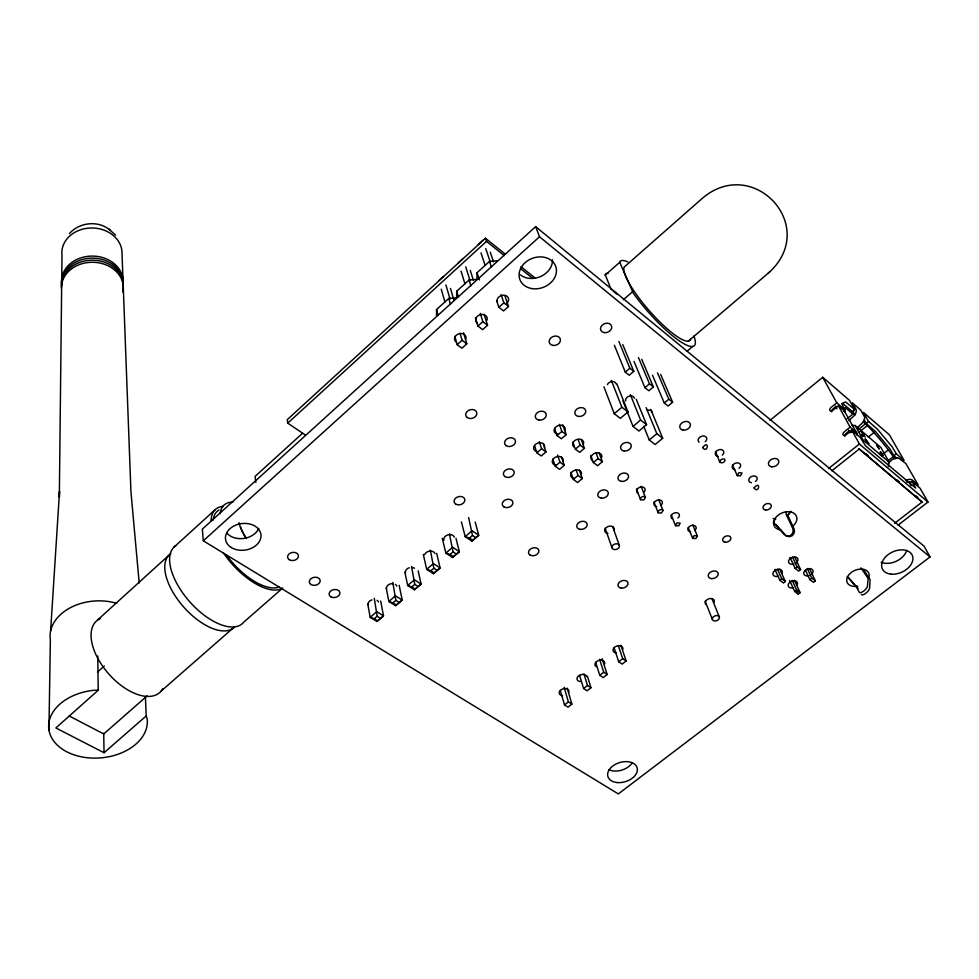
<?xml version="1.0" encoding="UTF-8"?>
<svg xmlns="http://www.w3.org/2000/svg" width="979" height="979" viewBox="0 0 979 979"><rect width="100%" height="100%" fill="white"/><g stroke="black" fill="none" stroke-linecap="round" stroke-linejoin="round"><path stroke-width="1.47" d="M59.327 497.002L61.616 290.31A30.949 25.356 0.2 0 1 93.397 262.286A30.949 25.356 0.2 0 1 122.864 292.023M436.487 316.058L436.561 309.548L448.749 298.46L456.593 297.812L456.716 291.216L469.027 280.018L476.895 279.382L477.067 272.713L489.5 261.405L497.393 260.781M48.95 730.004L50.357 639.74A46.821 33.457 -4.2 0 1 69.595 608.13A46.821 33.457 -4.2 0 1 116.66 603.333M59.352 497.099L59.535 491.372L50.614 630.941M693.927 336.115A56.17 12.311 48.8 0 1 678.214 340.105A56.17 12.311 48.8 0 1 633.205 293.039L619.621 261.956A56.17 12.311 48.8 0 1 627.833 261.895M862.805 436.071L861.887 434.541M611.3 289.796L605.193 274.671A55.987 12.813 48.8 0 1 608.253 273.104M888.32 466.604L889.189 462.21L880.892 447.476L855.108 425.473L852.06 425.437M773.373 522.113L784.326 534.718A5.531 5.115 -74.4 0 0 792.66 528.134L786.296 514.673L785.929 512.127M367.737 603.884L370.197 617.296L376.927 621.457L383.511 615.889L380.647 601.02M386.228 588.122L388.859 601.449L395.565 605.683L402.21 600.054L399.163 585.271M404.878 572.213L407.68 585.466L414.374 589.75L421.08 584.084L418.168 570.855M423.307 554.42L426.685 569.337L433.354 573.682L440.122 567.955L436.683 553.355M442.275 538.23L445.849 553.062L452.506 557.467L459.335 551.691L456.006 538.364M461.427 521.893L465.209 536.627L471.829 541.106L478.731 535.268L475.207 522.04M773.985 521.109L775.221 519.103A12.886 2.386 42.6 0 0 775.295 518.589M790.359 511.638L787.691 515.211L793.981 528.587A5.519 5.115 -74.5 0 1 787.018 536.198M688.335 341.108L769.665 271.954C819.154 225.635 753.035 155.061 702.408 198.26L624.259 267.022A49.268 10.793 48.8 0 0 652.479 314.271A49.268 10.793 48.8 0 0 690.489 339.285M922.071 502.08L858.926 448.725L922.12 502.031L894.671 523.263M438.812 280.679L443.426 276.445M458.441 262.702L463.116 258.432M478.266 244.542L482.977 240.234M505.568 254.356L485.437 238.227L287.214 419.697L287.74 423.136L305.35 435.006M69.399 233.589C79.519 222.049 98.916 220.079 110.456 230.493M287.74 423.136L486.49 241.372L485.437 238.227M173.87 547.249L214.952 509.875M302.487 433.318L255.066 476.406L255.8 482.366M168.853 555.264L95.918 621.53A47.751 25.931 48.6 0 0 112.267 677.713A47.751 25.931 48.6 0 0 162.783 688.739M535.66 226.626L202.323 529.137L203.302 540.812L618.324 793.92L930.05 556.916L924.078 546.16L535.66 226.626L539.515 236.759L930.05 556.916M203.302 540.812L539.515 236.759M463.532 332.774L466.787 343.825L461.917 348.181L457.193 344.645L462.076 340.276L460.057 333.374M484.103 314.308L487.554 325.248L482.635 329.654L477.923 326.056L482.855 321.65L480.297 313.439M504.883 295.658L508.517 306.488L503.549 310.943L498.862 307.296L503.842 302.829L501.138 294.716M97.545 672.022L104.263 666.001M97.765 655.967L98.218 690.256L55.876 727.96L104.043 752.741L146.214 715.943L145.406 696.583M605.132 275.16L619.572 262.433M147.119 695.885L103.737 733.956L69.325 716.028M161.217 691.015L234.103 627.196M282.209 588.501L243.869 622.044A51.3 25.026 48.5 0 1 189.828 601.889A51.3 25.026 48.5 0 1 175.902 545.597M623.305 299.794L632.422 291.84M622.754 344.571L633.792 371.347L629.24 375.251L625.275 372.106L629.84 368.202L618.863 341.438M543.161 443.365L545.976 451.931L541.228 455.981L536.859 452.8L541.607 448.737L539.282 441.602M562.741 424.776L566.18 434.7L561.383 438.788L557.039 435.557L561.836 431.458L559.401 424.372M687.013 351.265L692.691 346.444M616.77 383.682L627.955 411.926L620.343 418.376L614.274 413.701L621.898 407.24L611.361 380.427M641.71 359.269L653.385 386.925L648.844 390.768L644.941 387.684L649.493 383.829L638.455 357.568M376.927 621.457L383.511 615.889L376.793 611.691L370.197 617.296L374.247 618.728L377.172 616.244L374.272 598.316M395.565 605.683L402.21 600.054L395.504 595.807L388.859 601.449L392.934 602.88L395.895 600.372L392.812 582.505M414.374 589.75L421.08 584.084L414.398 579.764L407.68 585.466L411.792 586.898L414.778 584.365L411.535 566.547M433.354 573.682L440.122 567.955L433.452 563.586L426.685 569.337L430.833 570.757L433.844 568.199L430.356 550.186M452.506 557.467L459.335 551.691L452.69 547.249L445.849 553.062L450.034 554.469L453.081 551.887L449.41 533.934M471.829 541.106L478.731 535.268L472.098 530.765L465.209 536.627L469.43 538.034L472.49 535.427L468.635 517.536M561.371 456.765L564.259 465.343L559.535 469.345L555.24 466.212L559.964 462.198L557.577 455.051M581.379 439.779L584.402 448.309L579.629 452.347L575.346 449.153L580.119 445.115L578.112 439.436M768.001 273.349L769.665 271.954M636.24 399.248L646.556 424.666L638.981 431.017L633.021 426.416L640.596 420.04L630.366 394.647M579.299 469.957L582.285 478.547L577.573 482.512L573.327 479.416L578.051 475.451L576.08 469.724M599.246 453.167L602.354 461.696L597.594 465.698L593.372 462.553L598.132 458.551L596.076 452.861M660.678 374.492L672.634 402.234L668.119 406.04L664.288 403.005L668.816 399.199L657.509 372.852M650.766 409.357L662.697 438.237L655.147 444.527L649.273 439.999L656.836 433.685L646.116 407.582M770.02 420.346L822.715 377.27L849.613 400.472L854.704 409.577L852.317 411.498L843.152 403.85M843.445 411.241L845.061 409.944L836.751 402.822L831.012 407.472A2.496 1.652 -47.6 0 0 829.923 410.519A2.496 1.652 -47.6 0 0 832.639 410.47L838.391 405.82L844.29 410.862L856.649 432.938M836.152 406.371L832.86 409.038A2.496 1.652 -47.6 0 0 831.648 411.792M846.933 418.841L852.868 414.068L851.62 411.841L855.095 414.827M856.858 433.354A6.388 4.589 -25.8 0 0 856.062 432.192L850.102 427.125L844.253 431.825A2.533 1.713 -47.7 0 0 843.139 434.933A2.533 1.713 -47.7 0 0 845.942 434.921L851.803 430.222L860.223 437.368L865.534 445.837L915.695 488.068L912.049 481.399L909.601 483.308L910.959 485.682M858.436 429.426L865.522 423.772C876.303 434.407 886.24 446.681 895.039 458.98M864.163 419.783L866.219 423.43L868.593 421.521L877.27 429.035L892.224 446.913L896.287 453.803L904.143 460.522L889.336 434.737L863.441 412.404L868.593 421.521M859.684 431.666L866.782 426M861.924 436.279L864.114 434.909L861.287 431.898L863.551 434.26L862.854 435.141L865.338 437.038M828.528 468.598L859.391 444.013L927.97 502.031L898.012 525.172M868.3 437.038L874.186 432.351M831.832 470.813L859.195 449.055M602.097 658.671L607.176 674.507L603.248 677.603L599.784 675.326L603.713 672.218L599.576 659.271M587.4 676.171L590.961 687.723L587.07 690.795L583.594 688.555L587.486 685.471L583.937 673.919M620.857 645.21L626.144 660.972L622.179 664.092L618.716 661.792L622.681 658.659L618.385 645.761M880.378 454.954L881.675 453.926L880.794 452.347L881.675 453.926M567.184 688.151L571.871 704.109L568.016 707.156L564.528 704.953L568.383 701.894L564.137 687.38M883.866 453.424L888.602 449.679M881.577 455.969L883.156 455.443L880.17 452.91L880.415 451.686L882.874 454.941M866.219 423.43L875.41 431.458L890.058 449.092L893.888 455.688L896.287 453.803M888.014 460.791L892.775 457.046M779.859 580.29L781.768 578.809L785.342 581.502L783.433 582.994L779.859 580.29L774.903 569.313M795.132 568.383L797.053 566.878L800.614 569.607L798.693 571.1L795.132 568.383L790.004 557.345M794.691 591.463L796.6 589.982L800.124 592.65L798.215 594.118L794.691 591.463L789.674 580.474M809.914 579.666L811.824 578.173L815.336 580.865L813.427 582.346L809.914 579.666L805.362 569.998M98.218 690.256L93.458 690.33A49.452 33.971 -4.9 0 0 48.84 729.245A49.452 33.971 -4.9 0 0 102.171 757.746A49.452 33.971 -4.9 0 0 147.193 719.051L146.214 715.943M867.015 441.211L865.008 438.886L868.973 443.793L866.195 441.162L867.027 442.214M374.247 618.728L377.233 620.588M377.172 616.244L380.17 618.104M395.895 600.372L398.881 602.269M392.934 602.88L395.92 604.765M568.383 701.894L571.871 704.109M411.792 586.898L414.778 588.807M414.778 584.365L417.752 586.274M587.486 685.471L590.961 687.723M430.833 570.757L433.795 572.691M433.844 568.199L436.805 570.145M603.713 672.218L607.176 674.507M450.034 554.469L452.996 556.439M453.081 551.887L456.03 553.857M622.681 658.659L626.144 660.972M469.43 538.034L472.38 540.029M472.49 535.427L475.439 537.422M541.607 448.737L545.976 451.931M559.964 462.198L564.259 465.343M578.051 475.451L582.285 478.547M561.836 431.458L566.18 434.7M580.119 445.115L584.402 448.309M598.132 458.551L602.354 461.696M462.076 340.276L466.787 343.825M482.855 321.65L487.554 325.248M640.596 420.04L646.556 424.666M656.836 433.685L662.697 438.237M621.898 407.24L627.955 411.926M503.842 302.829L508.517 306.488M629.84 368.202L633.792 371.347M649.493 383.829L653.385 386.925M668.816 399.199L672.634 402.234M520.975 266.704L535.183 278.085M486.49 241.372L504.295 255.617M520.914 268.919L532.784 278.415M613.258 291.118L617.051 294.238M865.705 453.461L868.018 455.419M897.033 479.894L899.346 481.852M915.598 495.57L917.923 497.528M905.563 479.563L908.989 482.476M912.049 481.399L920.003 488.142L927.97 502.031M889.189 462.21L863.233 440.171L855.108 425.473M851.534 432.437L849.478 430.699L846.113 433.391A2.533 1.713 -47.7 0 0 844.889 436.206M893.888 455.688L896.96 458.307M845.305 407.582L852.868 414.068M854.704 409.577L845.636 401.916L841.671 403.654L845.061 409.944M863.209 421.778L865.522 423.772M108.436 228.682L115.595 235.168M776.225 524.977L784.705 534.142M636.46 488.986L640.56 499.718L643.827 499.902L645.43 497.491L641.135 486.33M653.996 502.056L658.182 512.812L661.425 512.984L663.028 510.597L658.647 499.437M662.869 510.169C661.278 508.407 657.399 510.512 658.182 512.812M675.547 525.699L678.753 525.858L680.209 523.092L676.991 522.921L675.547 525.699L671.264 514.93M645.271 497.063C643.668 495.264 639.74 497.393 640.56 499.718M688.274 527.62L692.655 538.389L695.824 538.548L697.427 536.223L692.875 525.05M697.281 535.807L694.111 535.648L692.655 538.389M848.548 577.659L856.98 587.241M847.165 576.533L856.564 587.229L859.293 592.271A5.336 1.958 -42.6 0 0 863.674 591.083A5.336 1.958 -42.6 0 0 867.48 586.017L868.116 578.381L860.957 567.832M720.152 462.161C721.804 464.193 726.357 461.354 724.644 459.102C715.6 457.768 724.166 471.437 715.453 451.625M737.285 475.623L740.516 475.806L742.045 472.943L738.827 472.747L737.285 475.623L732.5 465.062M857.359 587.694L858.008 588.501M861.887 434.762L862.291 435.496M863.711 569.815L870.123 579.801L869.572 588.208A5.336 1.97 -42.6 0 1 865.779 593.274A5.336 1.97 -42.6 0 1 861.385 594.461M866.904 441.284L868.397 443.254A3.696 0.673 50 0 1 867.186 442.227M822.715 377.27L836.751 402.822M838.391 405.82L850.102 427.125M851.803 430.222L859.391 444.013M835.417 406.101L836.874 408.769M848.536 430.087L850.005 432.755M844.877 411.608L845.232 412.477M809.462 568.444L815.336 580.865M807.271 568.518L811.824 578.173M794.813 557.198L800.614 569.607M792.562 557.222L797.053 566.878M794.446 580.29L800.124 592.65M792.195 580.376L796.6 589.982M796.967 591.377L798.215 594.118M779.737 569.154L785.342 581.502M777.424 569.203L781.768 578.809M652.491 375.226L664.288 403.005M634.013 361.386L644.941 387.684M614.396 345.306L625.275 372.106M643.717 426.22L649.273 439.999M712.088 599.013L719.406 617.198A3.696 2.545 -20.1 0 1 714.609 620.943A3.696 2.545 -20.1 0 1 713.605 616.635A3.696 2.545 -20.1 0 1 719.406 617.198M705.137 601.204L712.345 619.328M622.95 400.949L625.74 408.023M626.866 410.85L633.021 426.416M603.908 386.803L614.274 413.701M590.827 455.443L593.372 462.553M612.732 526.873L619.389 545.584A3.843 2.778 -18.7 0 1 614.494 549.574A3.843 2.778 -18.7 0 1 613.233 544.924A3.843 2.778 -18.7 0 1 619.389 545.584M605.181 528.281L612.022 547.812M572.862 442.055L575.346 449.153M570.892 472.245L573.327 479.416M554.628 428.459L557.039 435.557M490.271 252.154L493.538 261.882M485.755 248.556L490.381 262.433M489.5 261.405L491.409 267.145M552.866 459.041L555.24 466.212M613.98 647.449L618.716 661.792M481.007 252.888L485.119 265.407M496.634 300.516L498.862 307.296M534.558 445.653L536.859 452.8M477.067 272.713L479.38 279.933M595.685 662.367L599.784 675.326M470.275 270.388L473.359 280.202M465.735 266.839L470.116 280.838M469.027 280.018L470.838 285.819M461.036 271.122L464.927 283.763M475.402 317.845L477.923 326.056M579.641 675.547L583.594 688.555M456.716 291.216L458.453 297.053M450.45 288.438L453.791 299.77M445.91 284.938L450.046 299.084M448.749 298.46L450.462 304.31M560.318 690.415L564.528 704.953M441.248 289.184L444.919 301.948M454.807 336.348L457.193 344.645M436.561 309.548L438.2 315.434M139.189 582.897L130.941 491.752L123.207 285.427M122.975 279.199L121.91 250.905A30.104 24.977 0.8 0 0 88.991 228.095A30.104 24.977 0.8 0 0 62.007 255.507L61.689 284.02A30.79 25.295 0.3 0 1 90.9 256.106A30.79 25.295 0.3 0 1 123.085 281.83M103.725 733.173L104.043 752.741M557.92 434.15A5.678 4.332 -18.5 0 1 554.322 429.059A5.678 4.332 -18.5 0 1 561.31 425.278A5.678 4.332 -18.5 0 1 564.895 430.381M537.495 451.613A5.654 4.295 -17.7 0 1 533.849 446.583A5.654 4.295 -17.7 0 1 540.8 442.826A5.654 4.295 -17.7 0 1 544.422 447.868M574.049 447.036A5.641 4.271 -18.9 0 1 573.816 441.456A5.641 4.271 -18.9 0 1 580.743 439.338A5.641 4.271 -18.9 0 1 583.386 444.197M556.084 465.196A5.605 4.234 -18.1 0 1 552.523 460.24A5.605 4.234 -18.1 0 1 559.425 456.52A5.605 4.234 -18.1 0 1 562.974 461.488M592.319 460.619A5.593 4.197 -19.3 0 1 592.124 455.113A5.593 4.197 -19.3 0 1 599.001 453.02A5.593 4.197 -19.3 0 1 601.583 457.805M574.392 478.572A5.568 4.161 -18.4 0 1 570.904 473.689A5.568 4.161 -18.4 0 1 577.769 470.006A5.568 4.161 -18.4 0 1 581.245 474.901M647.266 410.336A4.54 3.426 -21.4 0 1 652.406 412.367M607.408 384.649A4.601 3.549 -20.8 0 1 611.948 381.529A4.601 3.549 -20.8 0 1 616.048 383.866M625.642 400.888A4.565 3.488 -21.1 0 1 629.167 396.165A4.565 3.488 -21.1 0 1 634.368 398.233M607.959 533.457A4.871 3.549 -18.7 0 1 604.973 529.296A4.871 3.549 -18.7 0 1 611.006 526.115A4.871 3.549 -18.7 0 1 613.98 530.275M706.238 604.692A4.675 3.243 -20.2 0 1 706.287 600.372A4.675 3.243 -20.2 0 1 712.039 598.634A4.675 3.243 -20.2 0 1 713.972 602.354M424.69 554.628A5.385 3.965 -13.5 0 1 429.854 551.128A5.385 3.965 -13.5 0 1 434.97 553.588M368.324 605.034A5.323 3.855 -11.7 0 1 371.971 599.87M377.086 600.347A5.323 3.855 -11.7 0 1 378.469 601.95M443.964 540.261A5.409 4.002 -14.1 0 1 447.819 534.901A5.409 4.002 -14.1 0 1 454.317 537.128M386.619 589.162A5.348 3.892 -12.2 0 1 387.953 585.222A5.348 3.892 -12.2 0 1 393.056 583.668M395.43 584.451A5.348 3.892 -12.2 0 1 396.813 586.066M405.563 573.009A5.36 3.928 -12.8 0 1 409.308 567.747M412.061 567.465A5.36 3.928 -12.8 0 1 414.435 568.261M562.582 695.653A4.993 3.414 -16.1 0 1 559.425 691.737A4.993 3.414 -16.1 0 1 565.568 688.58A4.993 3.414 -16.1 0 1 568.726 692.496M616.378 652.993A5.054 3.488 -17.7 0 1 613.295 648.942A5.054 3.488 -17.7 0 1 619.56 645.712A5.054 3.488 -17.7 0 1 622.632 649.775M596.174 666.65A5.03 3.463 -17.1 0 1 596.003 662.122A5.03 3.463 -17.1 0 1 602.195 660.25A5.03 3.463 -17.1 0 1 604.508 664.129M580.363 681.555A5.005 3.439 -16.6 0 1 577.035 678.214A5.005 3.439 -16.6 0 1 581.734 674.494A5.005 3.439 -16.6 0 1 586.69 676.538M497.173 301.862A5.911 4.785 -18.5 0 1 500.526 295.903A5.911 4.785 -18.5 0 1 507.685 296.931A5.911 4.785 -18.5 0 1 506.816 303.245M477.262 323.07A5.886 4.736 -17.3 0 1 476.773 316.939A5.886 4.736 -17.3 0 1 484.018 314.724A5.886 4.736 -17.3 0 1 487.004 320.096M456.141 342.026A5.85 4.699 -16.2 0 1 455.602 335.968A5.85 4.699 -16.2 0 1 462.798 333.778A5.85 4.699 -16.2 0 1 465.82 339.077M699.116 442.239A4.467 3.316 -22.4 0 1 699.691 437.319A4.467 3.316 -22.4 0 1 705.773 436.744A4.467 3.316 -22.4 0 1 705.198 441.664M718.023 456.398A4.43 3.255 -22.6 0 1 715.857 451.894A4.43 3.255 -22.6 0 1 722.331 449.936A4.43 3.255 -22.6 0 1 722.245 455.125M734.85 469.651A4.405 3.206 -22.8 0 1 732.733 465.209A4.405 3.206 -22.8 0 1 739.157 463.251A4.405 3.206 -22.8 0 1 739.035 468.378M751.419 482.696A4.369 3.157 -22.9 0 1 749.351 478.315A4.369 3.157 -22.9 0 1 755.739 476.369A4.369 3.157 -22.9 0 1 755.58 481.435M690.587 531.781A4.295 3.084 -20.8 0 1 688.421 527.559A4.295 3.084 -20.8 0 1 694.711 525.662A4.295 3.084 -20.8 0 1 694.686 530.545M672.01 518.625A4.332 3.133 -20.5 0 1 672.512 513.987A4.332 3.133 -20.5 0 1 678.435 513.388A4.332 3.133 -20.5 0 1 677.921 518.026M656.738 506.584A4.357 3.182 -20.3 0 1 654.474 502.251A4.357 3.182 -20.3 0 1 660.862 500.318A4.357 3.182 -20.3 0 1 660.898 505.323M637.61 493.024A4.393 3.231 -20 0 1 638.051 488.276A4.393 3.231 -20 0 1 644.084 487.677A4.393 3.231 -20 0 1 643.631 492.437M793.455 587.718A4.871 3.341 -22.1 0 1 788.132 585.209A4.871 3.341 -22.1 0 1 793.798 580.804A4.871 3.341 -22.1 0 1 797.151 584.855M778.256 576.252A4.895 3.39 -22 0 1 772.872 573.706A4.895 3.39 -22 0 1 778.55 569.264A4.895 3.39 -22 0 1 781.952 573.364M793.896 564.026A4.919 3.414 -22.5 0 1 788.621 560.82A4.919 3.414 -22.5 0 1 795.756 557.137A4.919 3.414 -22.5 0 1 796.147 562.876M809.033 575.615A4.883 3.365 -22.6 0 1 803.832 572.446A4.883 3.365 -22.6 0 1 810.942 568.811A4.883 3.365 -22.6 0 1 811.285 574.477M780.887 530.006A12.14 8.566 -22.9 0 1 775.331 518.099A12.14 8.566 -22.9 0 1 793.039 512.739A12.14 8.566 -22.9 0 1 792.403 526.518M857.824 586.127A11.76 7.979 -23.5 0 1 846.749 579.433A11.76 7.979 -23.5 0 1 859.782 569.117A11.76 7.979 -23.5 0 1 868.887 577.365M258.713 528.44A17.732 13.327 -7.7 0 1 243.795 538.45A17.732 13.327 -7.7 0 1 226.675 532.87M632.324 762.653A15.162 9.961 -16.8 0 1 608.84 769.727M906.713 550.333A16.325 11.099 -24.5 0 1 881.149 562.227M552.474 259.778A18.919 15.444 -20.4 0 1 541.13 276.286A18.919 15.444 -20.4 0 1 520.412 274.866M790.836 511.295A12.042 8.554 -23 0 1 787.238 515.652M775.809 519.115A12.042 8.554 -23 0 1 773.177 518.491M61.665 286.113A30.838 25.319 0.2 0 1 91.732 258.138A30.838 25.319 0.2 0 1 123.097 285.232M61.64 288.205A30.887 25.344 0.2 0 1 92.577 260.194A30.887 25.344 0.2 0 1 123.024 288.634M278.991 587.094A49.244 22.615 48.4 0 1 226.492 555.081M213.214 520.02A49.244 22.615 48.4 0 1 219.088 509.973M234.409 627.123A48.656 23.961 48.5 0 1 183.012 606.258A48.656 23.961 48.5 0 1 170.799 553.686M98.022 619.817A47.751 25.931 48.6 0 1 100.445 618.495M220.214 513.669A49.329 22.419 48.4 0 1 232.892 502.117M282.821 588.049A51.838 23.814 48.4 0 1 223.469 553.013M211.121 520.718A51.838 23.814 48.4 0 1 223.249 506.363M246.218 538.474A33.837 15.223 48.4 0 1 239.035 522.688M245.717 537.238A33.323 14.991 48.4 0 1 243.612 533.677M242.878 532.27A33.323 14.991 48.4 0 1 240.516 526.751M853.468 410.96A3.108 2.08 -47.2 0 1 853.553 412.697M848.952 420.713A44.618 30.618 -47.2 0 1 853.455 416.369A6.18 4.136 -47.2 0 0 856.282 410.813A6.327 4.246 -47.2 0 0 856.184 409.944A6.094 4.087 -47.2 0 0 855.915 409.173L852.391 402.871L860.688 410.03L864.237 416.332A6.07 4.1 -47.1 0 1 864.518 417.115A6.302 4.259 -47.1 0 1 864.616 417.972A6.155 4.161 -47.1 0 1 861.801 423.515A44.434 30.716 -47.1 0 0 857.31 427.847M910.14 482.157A3.059 2.117 -25.9 0 0 909.467 481.876A3.365 2.337 -25.9 0 0 908.659 481.778A3.17 2.203 -25.9 0 0 906.921 482.206M786.284 535.746A5.519 5.115 -74.5 0 1 785.647 535.158M888.418 462.945A84.561 61.077 -25.8 0 0 891.771 460.057A6.18 4.332 -26.1 0 1 892.75 459.31A6.376 4.467 -26.1 0 1 893.851 458.698A6.18 4.332 -26.1 0 1 895.577 458.099L896.801 457.903A6.119 4.295 -26.1 0 1 898.477 458.001L905.869 463.544L918.204 485.021L912.587 480.248A6.241 4.332 -25.9 0 0 911.265 479.6A6.547 4.54 -25.9 0 0 910.201 479.392A6.351 4.405 -25.9 0 0 906.04 480.187M856.858 433.354A6.706 4.809 -25.8 0 1 857.09 434.272A6.51 4.662 -25.8 0 1 857.078 435.263M702.641 447.525C707.756 454.513 709.836 438.763 702.641 447.525M754.063 487.934C758.945 494.628 761.197 479.49 754.063 487.934M876.964 445.469L876.584 444.809L879.215 449.067L876.964 445.469M504.834 476.553A5.519 4.173 -16.5 0 0 513.987 473.787A5.519 4.173 -16.5 0 0 507.563 469.186A5.519 4.173 -16.5 0 0 504.834 476.553M580.314 529.406A5.36 3.928 -18 0 0 587.094 523.814A5.36 3.928 -18 0 0 578.479 522.859A5.36 3.928 -18 0 0 580.314 529.406M455.578 503.989A5.482 4.124 -14.7 0 0 464.67 501.236A5.482 4.124 -14.7 0 0 458.16 496.732A5.482 4.124 -14.7 0 0 455.578 503.989M529.859 554.934A5.323 3.879 -16.4 0 0 538.695 552.266A5.323 3.879 -16.4 0 0 532.564 548.032A5.323 3.879 -16.4 0 0 529.859 554.934M771.697 466.799A5.421 3.916 -23.7 0 0 778.782 461.097A5.421 3.916 -23.7 0 0 770.412 460.044A5.421 3.916 -23.7 0 0 771.697 466.799M604.312 332.627A5.801 4.565 -21.7 0 0 611.667 326.252A5.801 4.565 -21.7 0 0 602.403 324.918A5.801 4.565 -21.7 0 0 604.312 332.627M503.671 506.73A5.446 4.075 -16.1 0 0 512.702 504.001A5.446 4.075 -16.1 0 0 506.363 499.535A5.446 4.075 -16.1 0 0 503.671 506.73M621.347 588.122A5.201 3.696 -18.4 0 0 627.967 582.786A5.201 3.696 -18.4 0 0 619.67 581.942A5.201 3.696 -18.4 0 0 621.347 588.122M624.161 451.013A5.519 4.136 -20.2 0 0 631.186 445.139A5.519 4.136 -20.2 0 0 622.399 444.05A5.519 4.136 -20.2 0 0 624.161 451.013M578.552 416.454A5.617 4.308 -19.4 0 0 585.65 410.409A5.617 4.308 -19.4 0 0 576.619 409.246A5.617 4.308 -19.4 0 0 578.552 416.454M506.033 445.616A5.593 4.271 -16.8 0 0 515.297 442.802A5.593 4.271 -16.8 0 0 508.799 438.066A5.593 4.271 -16.8 0 0 506.033 445.616M539.123 420.089A5.629 4.332 -18.1 0 0 546.172 414.031A5.629 4.332 -18.1 0 0 537.055 412.869A5.629 4.332 -18.1 0 0 539.123 420.089M553.074 345.44A5.801 4.577 -19.7 0 0 560.355 339.077A5.801 4.577 -19.7 0 0 550.993 337.767A5.801 4.577 -19.7 0 0 553.074 345.44M467.24 417.543A5.678 4.418 -15.8 0 0 476.651 414.692A5.678 4.418 -15.8 0 0 469.944 409.797A5.678 4.418 -15.8 0 0 467.24 417.543M683.244 430.124A5.544 4.149 -22.2 0 0 690.379 424.201A5.544 4.149 -22.2 0 0 681.665 423.075A5.544 4.149 -22.2 0 0 683.244 430.124M621.543 481.411A5.446 4.038 -19.7 0 0 628.481 475.659A5.446 4.038 -19.7 0 0 619.793 474.619A5.446 4.038 -19.7 0 0 621.543 481.411M711.439 578.626A5.176 3.635 -20.6 0 0 718.158 573.302A5.176 3.635 -20.6 0 0 710.032 572.458A5.176 3.635 -20.6 0 0 711.439 578.626M601.351 498.189A5.421 4.002 -19 0 0 608.228 492.486A5.421 4.002 -19 0 0 599.552 491.482A5.421 4.002 -19 0 0 601.351 498.189M231.24 547.494A17.867 13.363 -7.8 0 0 260.598 538.695A17.867 13.363 -7.8 0 0 237.811 524.401A17.867 13.363 -7.8 0 0 231.24 547.494M617.602 782.588A15.272 9.974 -16.8 0 0 637.133 767.769A15.272 9.974 -16.8 0 0 612.768 766.006A15.272 9.974 -16.8 0 0 617.602 782.588M890.804 574.122A16.447 11.124 -24.4 0 0 912.856 557.394A16.447 11.124 -24.4 0 0 888.149 554.603A16.447 11.124 -24.4 0 0 890.804 574.122M532.074 288.609A19.078 15.505 -20.4 0 0 556.011 267.389A19.078 15.505 -20.4 0 0 525.172 262.617A19.078 15.505 -20.4 0 0 532.074 288.609M311.004 584.536A5.507 4.038 -10 0 0 320.072 581.795A5.507 4.038 -10 0 0 313.194 577.512A5.507 4.038 -10 0 0 311.004 584.536M725.28 542.244A4.271 3.023 -21.4 0 0 730.836 537.814A4.271 3.023 -21.4 0 0 724.166 537.079A4.271 3.023 -21.4 0 0 725.28 542.244M765.615 510.035A4.32 3.072 -22.8 0 0 771.268 505.543A4.32 3.072 -22.8 0 0 764.575 504.76A4.32 3.072 -22.8 0 0 765.615 510.035M330.755 596.749A5.458 3.977 -10.6 0 0 339.774 594.033A5.458 3.977 -10.6 0 0 332.982 589.811A5.458 3.977 -10.6 0 0 330.755 596.749M289.307 559.719A5.495 4.075 -9.4 0 0 298.35 556.978A5.495 4.075 -9.4 0 0 291.424 552.645A5.495 4.075 -9.4 0 0 289.307 559.719"/></g></svg>
